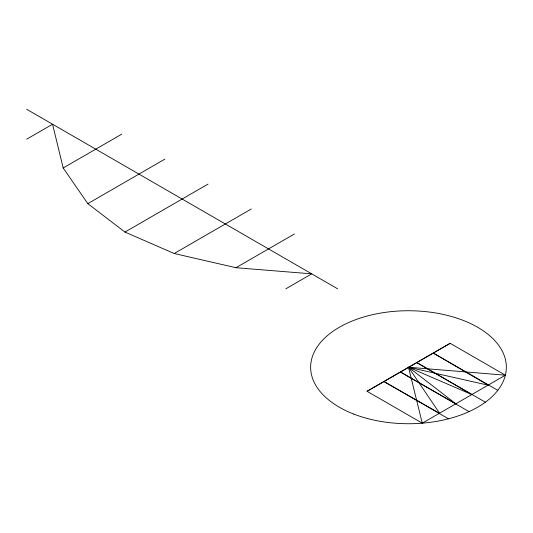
<?xml version="1.0" encoding="UTF-8"?>
<svg xmlns="http://www.w3.org/2000/svg" width="533" height="533" viewBox="0 0 533 533"><rect width="100%" height="100%" fill="white"/><g stroke="black" fill="none" stroke-linecap="round" stroke-linejoin="round"><path stroke-width="0.8" d="M505.377 375.192L422.276 423.169L367.017 391.269L450.119 343.292L505.377 375.192L408.491 367.237L422.276 423.169M450.132 343.372L367.15 391.275M26.65 139.193L52.567 124.229L63.187 167.968L87.805 203.639L124.955 232.062L174.191 253.515L235.966 267.719L311.732 273.855L285.815 288.819M63.187 167.968L121.677 134.203M87.805 203.639L164.87 159.14M124.955 232.062L208.063 184.078M174.191 253.515L251.256 209.016M235.966 267.719L294.449 233.954M26.65 109.265L337.649 288.819M497.809 390.323L433.389 353.132L488.288 385.212L408.491 367.237L439.625 413.302L384.066 381.608L448.486 418.798M485.37 402.195L416.933 362.68L472.005 394.673L408.491 367.237L456.015 403.907L400.609 372.107L469.04 411.623M353.765 414.074A97.859 56.498 0 0 0 506.11 371.188A97.859 56.498 0 0 0 365.605 316.455A97.859 56.498 0 0 0 353.765 414.074"/></g></svg>
